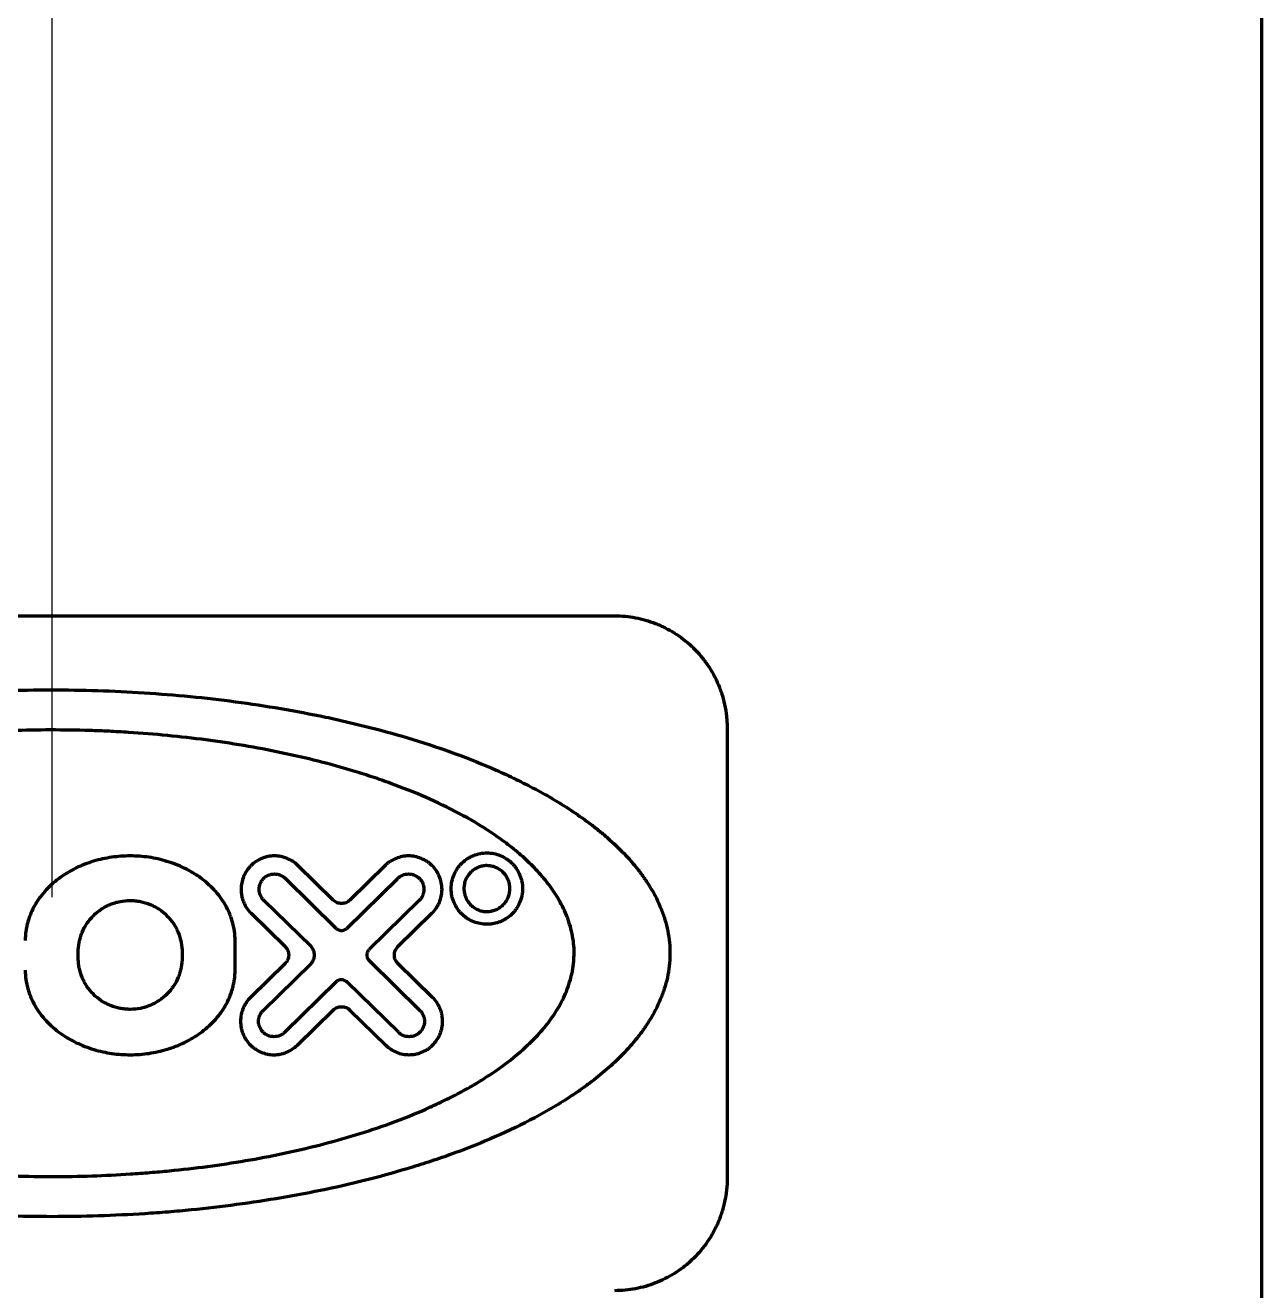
# Model space of a CAD drawing. Header units: inches. Extents: x 904 to 7172, y 213 to 5528.
# Drawn here: x 3077.78 to 3088.77, y 1540.22 to 1551.47 of the extents above; entities that cross this region are included whole.
import ezdxf

# ---------------------------------------------------------------- set-up
doc = ezdxf.new("R2010")
doc.units = ezdxf.units.IN

# ---------------------------------------------------------------- blocks, each defined once
blk = doc.blocks.new('A$C773D0E90')
at = {"color": 4}
blk.add_line((0, 50), (0, -50), dxfattribs=at)

msp = doc.modelspace()

# ---------------------------------------------------------------- linework, layer by layer
at = {"linetype": 'Continuous', "lineweight": 70}
for p, q in [((3088.769, 1537.218), (3088.769, 1562.717)), ((3073.019, 1546.218), (3083.019, 1546.218)), ((3084.019, 1545.218), (3084.019, 1541.218)), ((3080.519, 1543.69), (3080.205, 1543.998)), ((3080.98, 1543.998), (3080.666, 1543.69)), ((3080.093, 1543.883), (3080.543, 1543.441)), ((3080.641, 1543.441), (3081.092, 1543.883)), ((3080.321, 1543.277), (3079.901, 1543.688)), ((3081.283, 1543.688), (3080.838, 1543.252)), ((3079.789, 1543.574), (3080.092, 1543.277)), ((3081.093, 1543.277), (3081.396, 1543.574)), ((3079.646, 1543.068), (3079.646, 1543.331)), ((3078.252, 1543.181), (3078.252, 1543.225)), ((3079.176, 1543.225), (3079.176, 1543.181)), ((3080.838, 1543.152), (3081.288, 1542.71)), ((3080.092, 1543.127), (3079.784, 1542.825)), ((3079.896, 1542.71), (3080.321, 1543.127)), ((3081.401, 1542.825), (3081.093, 1543.127)), ((3080.543, 1542.962), (3080.088, 1542.515)), ((3081.097, 1542.515), (3080.641, 1542.962)), ((3080.2, 1542.401), (3080.519, 1542.713)), ((3080.666, 1542.713), (3080.985, 1542.401))]:
    msp.add_line(p, q, dxfattribs=at)
for points, knots in [([(3083.019, 1546.218), (3083.082, 1546.218), (3083.144, 1546.212), (3083.265, 1546.189), (3083.324, 1546.172), (3083.397, 1546.144), (3083.411, 1546.138), (3083.44, 1546.125), (3083.454, 1546.118), (3083.496, 1546.097), (3083.524, 1546.082), (3083.604, 1546.031), (3083.654, 1545.993), (3083.724, 1545.927), (3083.747, 1545.904), (3083.791, 1545.854), (3083.811, 1545.828), (3083.869, 1545.748), (3083.903, 1545.69), (3083.938, 1545.611), (3083.945, 1545.595), (3083.957, 1545.562), (3083.963, 1545.546), (3083.979, 1545.497), (3083.998, 1545.43), (3084.009, 1545.36), (3084.015, 1545.307), (3084.016, 1545.29), (3084.018, 1545.254), (3084.019, 1545.236), (3084.019, 1545.218)], [0, 0, 0, 0, 0.125, 0.125, 0.25, 0.25, 0.28125, 0.28125, 0.3125, 0.3125, 0.375, 0.375, 0.5, 0.5, 0.5625, 0.5625, 0.625, 0.625, 0.75, 0.75, 0.78125, 0.78125, 0.8125, 0.8125, 0.875, 0.9375, 0.9375, 0.96875, 0.96875, 1, 1, 1, 1]), ([(3083.51, 1543.207), (3083.511, 1543.243), (3083.509, 1543.278), (3083.503, 1543.348), (3083.492, 1543.416), (3083.476, 1543.483), (3083.456, 1543.549), (3083.444, 1543.582), (3083.406, 1543.677), (3083.376, 1543.737), (3083.324, 1543.823), (3083.306, 1543.851), (3083.268, 1543.906), (3083.249, 1543.933), (3083.188, 1544.011), (3083.145, 1544.06), (3083.055, 1544.153), (3083.008, 1544.198), (3082.935, 1544.262), (3082.91, 1544.283), (3082.86, 1544.323), (3082.835, 1544.344), (3082.757, 1544.402), (3082.705, 1544.44), (3082.544, 1544.548), (3082.432, 1544.614), (3082.289, 1544.691), (3082.26, 1544.706), (3082.202, 1544.735), (3082.173, 1544.75), (3082.085, 1544.792), (3082.026, 1544.82), (3081.848, 1544.898), (3081.726, 1544.947), (3081.481, 1545.037), (3081.356, 1545.079), (3081.103, 1545.157), (3080.942, 1545.202), (3080.779, 1545.242), (3080.714, 1545.258), (3080.681, 1545.266), (3080.583, 1545.289), (3080.517, 1545.304), (3080.186, 1545.373), (3079.92, 1545.418), (3079.382, 1545.49), (3079.111, 1545.516), (3078.564, 1545.551), (3078.288, 1545.56), (3077.732, 1545.56), (3077.457, 1545.551), (3076.91, 1545.515), (3076.639, 1545.488), (3076.101, 1545.416), (3075.835, 1545.37), (3075.505, 1545.3), (3075.439, 1545.286), (3075.307, 1545.255), (3075.242, 1545.239), (3075.047, 1545.189), (3074.919, 1545.152), (3074.667, 1545.074), (3074.542, 1545.032), (3074.297, 1544.942), (3074.176, 1544.893), (3073.939, 1544.788), (3073.823, 1544.731), (3073.68, 1544.654), (3073.652, 1544.638), (3073.595, 1544.606), (3073.567, 1544.59), (3073.484, 1544.54), (3073.429, 1544.505), (3073.322, 1544.433), (3073.27, 1544.395), (3073.168, 1544.317), (3073.118, 1544.276), (3073.021, 1544.19), (3072.974, 1544.145), (3072.906, 1544.074), (3072.884, 1544.049), (3072.841, 1543.999), (3072.82, 1543.974), (3072.76, 1543.896), (3072.723, 1543.841), (3072.672, 1543.754), (3072.656, 1543.724), (3072.634, 1543.678), (3072.626, 1543.663), (3072.613, 1543.631), (3072.606, 1543.616), (3072.575, 1543.536), (3072.556, 1543.469), (3072.531, 1543.331), (3072.525, 1543.262), (3072.528, 1543.158), (3072.53, 1543.123), (3072.537, 1543.07), (3072.54, 1543.053), (3072.546, 1543.019), (3072.55, 1543.002), (3072.57, 1542.918), (3072.592, 1542.853), (3072.626, 1542.774), (3072.633, 1542.758), (3072.648, 1542.728), (3072.656, 1542.713), (3072.679, 1542.668), (3072.696, 1542.639), (3072.749, 1542.555), (3072.788, 1542.501), (3072.84, 1542.438), (3072.851, 1542.425), (3072.872, 1542.4), (3072.883, 1542.387), (3072.916, 1542.351), (3072.939, 1542.327), (3073.008, 1542.258), (3073.055, 1542.214), (3073.153, 1542.131), (3073.203, 1542.091), (3073.306, 1542.015), (3073.358, 1541.978), (3073.519, 1541.873), (3073.63, 1541.808), (3073.773, 1541.732), (3073.802, 1541.717), (3073.86, 1541.688), (3073.889, 1541.674), (3073.977, 1541.632), (3074.036, 1541.605), (3074.213, 1541.528), (3074.334, 1541.48), (3074.577, 1541.391), (3074.701, 1541.35), (3074.95, 1541.274), (3075.076, 1541.239), (3075.332, 1541.174), (3075.461, 1541.145), (3075.721, 1541.09), (3075.853, 1541.065), (3076.053, 1541.031), (3076.153, 1541.015), (3076.254, 1541), (3076.321, 1540.99), (3076.355, 1540.986), (3076.66, 1540.945), (3076.932, 1540.919), (3077.476, 1540.884), (3077.749, 1540.876), (3078.296, 1540.876), (3078.57, 1540.885), (3078.913, 1540.907), (3078.982, 1540.912), (3079.119, 1540.923), (3079.187, 1540.929), (3079.391, 1540.949), (3079.526, 1540.965), (3079.929, 1541.019), (3080.193, 1541.064), (3080.584, 1541.146), (3080.714, 1541.176), (3080.971, 1541.242), (3081.098, 1541.278), (3081.287, 1541.336), (3081.35, 1541.356), (3081.475, 1541.398), (3081.538, 1541.42), (3081.722, 1541.487), (3081.843, 1541.536), (3082.08, 1541.64), (3082.195, 1541.695), (3082.422, 1541.816), (3082.532, 1541.881), (3082.666, 1541.97), (3082.693, 1541.988), (3082.746, 1542.026), (3082.772, 1542.045), (3082.849, 1542.103), (3082.899, 1542.143), (3082.997, 1542.228), (3083.044, 1542.272), (3083.134, 1542.364), (3083.177, 1542.413), (3083.239, 1542.49), (3083.259, 1542.516), (3083.297, 1542.571), (3083.315, 1542.598), (3083.367, 1542.683), (3083.398, 1542.743), (3083.431, 1542.821), (3083.437, 1542.837), (3083.449, 1542.869), (3083.455, 1542.885), (3083.471, 1542.935), (3083.48, 1542.968), (3083.502, 1543.068), (3083.51, 1543.137), (3083.51, 1543.207)], [0, 0, 0, 0, 0.003906, 0.003906, 0.007813, 0.011719, 0.011719, 0.015625, 0.015625, 0.023438, 0.023438, 0.027344, 0.027344, 0.03125, 0.03125, 0.039063, 0.039063, 0.046875, 0.046875, 0.050781, 0.050781, 0.054688, 0.054688, 0.0625, 0.0625, 0.078125, 0.078125, 0.082031, 0.082031, 0.085938, 0.085938, 0.09375, 0.09375, 0.109375, 0.109375, 0.125, 0.125, 0.140625, 0.144531, 0.144531, 0.148438, 0.148438, 0.15625, 0.15625, 0.1875, 0.1875, 0.21875, 0.21875, 0.25, 0.25, 0.28125, 0.28125, 0.3125, 0.3125, 0.34375, 0.34375, 0.351563, 0.351563, 0.359375, 0.359375, 0.375, 0.375, 0.390625, 0.390625, 0.40625, 0.40625, 0.421875, 0.421875, 0.425781, 0.425781, 0.429688, 0.429688, 0.4375, 0.4375, 0.445313, 0.445313, 0.453125, 0.453125, 0.460938, 0.460938, 0.464844, 0.464844, 0.46875, 0.46875, 0.476563, 0.476563, 0.480469, 0.480469, 0.482422, 0.482422, 0.484375, 0.484375, 0.492188, 0.492188, 0.5, 0.5, 0.503906, 0.503906, 0.505859, 0.505859, 0.507813, 0.507813, 0.515625, 0.515625, 0.517578, 0.517578, 0.519531, 0.519531, 0.523438, 0.523438, 0.53125, 0.53125, 0.533203, 0.533203, 0.535156, 0.535156, 0.539063, 0.539063, 0.546875, 0.546875, 0.554688, 0.554688, 0.5625, 0.5625, 0.578125, 0.578125, 0.582031, 0.582031, 0.585938, 0.585938, 0.59375, 0.59375, 0.609375, 0.609375, 0.625, 0.625, 0.640625, 0.640625, 0.65625, 0.65625, 0.671875, 0.671875, 0.679688, 0.683594, 0.683594, 0.6875, 0.6875, 0.71875, 0.71875, 0.75, 0.75, 0.78125, 0.78125, 0.789063, 0.789063, 0.796875, 0.796875, 0.8125, 0.8125, 0.84375, 0.84375, 0.859375, 0.859375, 0.875, 0.875, 0.882813, 0.882813, 0.890625, 0.890625, 0.90625, 0.90625, 0.921875, 0.921875, 0.9375, 0.9375, 0.941406, 0.941406, 0.945313, 0.945313, 0.953125, 0.953125, 0.960938, 0.960938, 0.96875, 0.96875, 0.972656, 0.972656, 0.976563, 0.976563, 0.984375, 0.984375, 0.986328, 0.986328, 0.988281, 0.988281, 0.992188, 0.992188, 1, 1, 1, 1]), ([(3082.659, 1543.218), (3082.659, 1543.21), (3082.659, 1543.203), (3082.658, 1543.189), (3082.657, 1543.167), (3082.656, 1543.145), (3082.653, 1543.115), (3082.651, 1543.101), (3082.646, 1543.072), (3082.644, 1543.058), (3082.629, 1542.987), (3082.612, 1542.932), (3082.58, 1542.852), (3082.568, 1542.826), (3082.542, 1542.775), (3082.529, 1542.75), (3082.485, 1542.677), (3082.453, 1542.631), (3082.401, 1542.565), (3082.383, 1542.543), (3082.346, 1542.501), (3082.327, 1542.481), (3082.269, 1542.421), (3082.229, 1542.383), (3082.105, 1542.274), (3082.017, 1542.208), (3081.879, 1542.116), (3081.832, 1542.086), (3081.737, 1542.03), (3081.689, 1542.003), (3081.591, 1541.951), (3081.542, 1541.926), (3081.442, 1541.878), (3081.391, 1541.854), (3081.238, 1541.787), (3081.135, 1541.746), (3080.927, 1541.67), (3080.822, 1541.635), (3080.504, 1541.538), (3080.288, 1541.483), (3079.85, 1541.391), (3079.628, 1541.353), (3079.29, 1541.308), (3079.176, 1541.295), (3079.005, 1541.278), (3078.947, 1541.273), (3078.833, 1541.264), (3078.775, 1541.259), (3078.488, 1541.241), (3078.259, 1541.233), (3077.8, 1541.233), (3077.571, 1541.24), (3077.228, 1541.261), (3077.057, 1541.275), (3076.886, 1541.293), (3076.772, 1541.306), (3076.715, 1541.313), (3076.43, 1541.35), (3076.206, 1541.388), (3075.766, 1541.48), (3075.549, 1541.534), (3075.229, 1541.631), (3075.123, 1541.666), (3074.967, 1541.722), (3074.915, 1541.742), (3074.811, 1541.783), (3074.76, 1541.805), (3074.607, 1541.871), (3074.507, 1541.919), (3074.313, 1542.021), (3074.218, 1542.077), (3074.081, 1542.167), (3074.036, 1542.199), (3073.969, 1542.248), (3073.948, 1542.265), (3073.904, 1542.3), (3073.883, 1542.317), (3073.82, 1542.372), (3073.779, 1542.41), (3073.702, 1542.489), (3073.665, 1542.53), (3073.612, 1542.595), (3073.587, 1542.629), (3073.563, 1542.663), (3073.547, 1542.687), (3073.539, 1542.699), (3073.502, 1542.76), (3073.476, 1542.81), (3073.442, 1542.888), (3073.427, 1542.929), (3073.414, 1542.97), (3073.407, 1542.998), (3073.403, 1543.013), (3073.387, 1543.083), (3073.38, 1543.141), (3073.378, 1543.228), (3073.379, 1543.257), (3073.383, 1543.316), (3073.387, 1543.345), (3073.403, 1543.43), (3073.419, 1543.485), (3073.444, 1543.552), (3073.45, 1543.565), (3073.461, 1543.591), (3073.467, 1543.605), (3073.486, 1543.643), (3073.499, 1543.669), (3073.541, 1543.742), (3073.573, 1543.789), (3073.624, 1543.856), (3073.642, 1543.878), (3073.678, 1543.921), (3073.697, 1543.941), (3073.754, 1544.002), (3073.794, 1544.04), (3073.877, 1544.114), (3073.919, 1544.149), (3074.007, 1544.216), (3074.051, 1544.248), (3074.143, 1544.31), (3074.19, 1544.34), (3074.285, 1544.397), (3074.333, 1544.424), (3074.43, 1544.477), (3074.48, 1544.502), (3074.579, 1544.551), (3074.63, 1544.574), (3074.783, 1544.642), (3074.886, 1544.684), (3075.095, 1544.76), (3075.201, 1544.796), (3075.521, 1544.895), (3075.739, 1544.95), (3076.072, 1545.02), (3076.184, 1545.042), (3076.353, 1545.071), (3076.41, 1545.08), (3076.523, 1545.097), (3076.58, 1545.105), (3076.864, 1545.143), (3077.092, 1545.165), (3077.549, 1545.195), (3077.778, 1545.203), (3078.123, 1545.203), (3078.296, 1545.2), (3078.469, 1545.194), (3078.584, 1545.188), (3078.642, 1545.185), (3078.931, 1545.167), (3079.16, 1545.144), (3079.612, 1545.085), (3079.835, 1545.047), (3080.167, 1544.978), (3080.276, 1544.953), (3080.494, 1544.898), (3080.603, 1544.867), (3080.764, 1544.818), (3080.817, 1544.801), (3080.924, 1544.766), (3080.977, 1544.747), (3081.135, 1544.69), (3081.238, 1544.649), (3081.441, 1544.56), (3081.54, 1544.512), (3081.735, 1544.408), (3081.83, 1544.353), (3081.945, 1544.276), (3081.968, 1544.26), (3082.013, 1544.228), (3082.035, 1544.212), (3082.102, 1544.162), (3082.145, 1544.127), (3082.228, 1544.054), (3082.268, 1544.016), (3082.345, 1543.936), (3082.382, 1543.894), (3082.435, 1543.828), (3082.452, 1543.805), (3082.484, 1543.758), (3082.499, 1543.735), (3082.543, 1543.662), (3082.569, 1543.611), (3082.596, 1543.544), (3082.601, 1543.531), (3082.611, 1543.503), (3082.615, 1543.49), (3082.628, 1543.448), (3082.635, 1543.42), (3082.653, 1543.335), (3082.659, 1543.277), (3082.659, 1543.218)], [0, 0, 0, 0, 0.000977, 0.000977, 0.001953, 0.003906, 0.003906, 0.005859, 0.005859, 0.007812, 0.007812, 0.015625, 0.015625, 0.019531, 0.019531, 0.023437, 0.023437, 0.03125, 0.03125, 0.035156, 0.035156, 0.039062, 0.039062, 0.046875, 0.046875, 0.0625, 0.0625, 0.070312, 0.070312, 0.078125, 0.078125, 0.085937, 0.085937, 0.09375, 0.09375, 0.109375, 0.109375, 0.125, 0.125, 0.15625, 0.15625, 0.1875, 0.1875, 0.203125, 0.203125, 0.210937, 0.210937, 0.21875, 0.21875, 0.25, 0.25, 0.28125, 0.28125, 0.296875, 0.304687, 0.304687, 0.3125, 0.3125, 0.34375, 0.34375, 0.375, 0.375, 0.390625, 0.390625, 0.398437, 0.398437, 0.40625, 0.40625, 0.421875, 0.421875, 0.4375, 0.4375, 0.445312, 0.445312, 0.449219, 0.449219, 0.453125, 0.453125, 0.460937, 0.460937, 0.46875, 0.46875, 0.472656, 0.474609, 0.474609, 0.476562, 0.476562, 0.484375, 0.484375, 0.488281, 0.490234, 0.490234, 0.492187, 0.492187, 0.5, 0.5, 0.503906, 0.503906, 0.507812, 0.507812, 0.515625, 0.515625, 0.517578, 0.517578, 0.519531, 0.519531, 0.523437, 0.523437, 0.53125, 0.53125, 0.535156, 0.535156, 0.539062, 0.539062, 0.546875, 0.546875, 0.554687, 0.554687, 0.5625, 0.5625, 0.570312, 0.570312, 0.578125, 0.578125, 0.585937, 0.585937, 0.59375, 0.59375, 0.609375, 0.609375, 0.625, 0.625, 0.65625, 0.65625, 0.671875, 0.671875, 0.679687, 0.679687, 0.6875, 0.6875, 0.71875, 0.71875, 0.75, 0.75, 0.765625, 0.773437, 0.773437, 0.78125, 0.78125, 0.8125, 0.8125, 0.84375, 0.84375, 0.859375, 0.859375, 0.875, 0.875, 0.882812, 0.882812, 0.890625, 0.890625, 0.90625, 0.90625, 0.921875, 0.921875, 0.9375, 0.9375, 0.941406, 0.941406, 0.945312, 0.945312, 0.953125, 0.953125, 0.960937, 0.960937, 0.96875, 0.96875, 0.972656, 0.972656, 0.976562, 0.976562, 0.984375, 0.984375, 0.986328, 0.986328, 0.988281, 0.988281, 0.992187, 0.992187, 1, 1, 1, 1]), ([(3079.646, 1543.331), (3079.646, 1543.387), (3079.638, 1543.441), (3079.62, 1543.508), (3079.616, 1543.521), (3079.606, 1543.547), (3079.601, 1543.561), (3079.585, 1543.599), (3079.573, 1543.624), (3079.545, 1543.671), (3079.53, 1543.694), (3079.506, 1543.728), (3079.497, 1543.739), (3079.479, 1543.76), (3079.47, 1543.771), (3079.423, 1543.821), (3079.382, 1543.858), (3079.326, 1543.898), (3079.314, 1543.906), (3079.291, 1543.921), (3079.256, 1543.943), (3079.196, 1543.976), (3079.145, 1543.998), (3079.094, 1544.018), (3079.067, 1544.027), (3078.988, 1544.051), (3078.934, 1544.063), (3078.853, 1544.075), (3078.825, 1544.078), (3078.77, 1544.082), (3078.742, 1544.083), (3078.659, 1544.083), (3078.605, 1544.079), (3078.496, 1544.063), (3078.442, 1544.052), (3078.362, 1544.028), (3078.336, 1544.019), (3078.284, 1543.999), (3078.259, 1543.988), (3078.185, 1543.952), (3078.138, 1543.924), (3078.082, 1543.884), (3078.071, 1543.875), (3078.049, 1543.858), (3078.038, 1543.849), (3078.007, 1543.821), (3077.967, 1543.783), (3077.932, 1543.74), (3077.907, 1543.707), (3077.899, 1543.696), (3077.884, 1543.672), (3077.876, 1543.66), (3077.842, 1543.6), (3077.82, 1543.549), (3077.801, 1543.483), (3077.798, 1543.469), (3077.792, 1543.442), (3077.79, 1543.428), (3077.784, 1543.387), (3077.782, 1543.359), (3077.782, 1543.331)], [0, 0, 0, 0, 0.0625, 0.0625, 0.078125, 0.078125, 0.09375, 0.09375, 0.125, 0.125, 0.15625, 0.15625, 0.171875, 0.171875, 0.1875, 0.1875, 0.25, 0.25, 0.265625, 0.265625, 0.28125, 0.3125, 0.34375, 0.34375, 0.375, 0.375, 0.4375, 0.4375, 0.46875, 0.46875, 0.5, 0.5, 0.5625, 0.5625, 0.625, 0.625, 0.65625, 0.65625, 0.6875, 0.6875, 0.75, 0.75, 0.765625, 0.765625, 0.78125, 0.78125, 0.8125, 0.84375, 0.84375, 0.859375, 0.859375, 0.875, 0.875, 0.9375, 0.9375, 0.953125, 0.953125, 0.96875, 0.96875, 1, 1, 1, 1]), ([(3080.205, 1543.998), (3080.191, 1544.012), (3080.176, 1544.024), (3080.152, 1544.04), (3080.143, 1544.044), (3080.126, 1544.053), (3080.117, 1544.058), (3080.091, 1544.068), (3080.072, 1544.074), (3080.034, 1544.081), (3080.015, 1544.083), (3079.976, 1544.083), (3079.957, 1544.081), (3079.929, 1544.075), (3079.919, 1544.073), (3079.901, 1544.067), (3079.892, 1544.064), (3079.865, 1544.053), (3079.848, 1544.044), (3079.815, 1544.022), (3079.8, 1544.01), (3079.78, 1543.989), (3079.773, 1543.982), (3079.761, 1543.967), (3079.755, 1543.959), (3079.739, 1543.935), (3079.73, 1543.917), (3079.715, 1543.881), (3079.709, 1543.862), (3079.701, 1543.824), (3079.7, 1543.804), (3079.7, 1543.775), (3079.7, 1543.765), (3079.702, 1543.745), (3079.705, 1543.726), (3079.71, 1543.707), (3079.716, 1543.688), (3079.719, 1543.679), (3079.731, 1543.652), (3079.74, 1543.635), (3079.762, 1543.603), (3079.775, 1543.587), (3079.789, 1543.574)], [0, 0, 0, 0, 0.0625, 0.0625, 0.09375, 0.09375, 0.125, 0.125, 0.1875, 0.1875, 0.25, 0.25, 0.3125, 0.3125, 0.34375, 0.34375, 0.375, 0.375, 0.4375, 0.4375, 0.5, 0.5, 0.53125, 0.53125, 0.5625, 0.5625, 0.625, 0.625, 0.6875, 0.6875, 0.75, 0.75, 0.78125, 0.78125, 0.8125, 0.84375, 0.84375, 0.875, 0.875, 0.9375, 0.9375, 1, 1, 1, 1]), ([(3081.396, 1543.574), (3081.41, 1543.587), (3081.422, 1543.602), (3081.439, 1543.626), (3081.444, 1543.635), (3081.453, 1543.652), (3081.458, 1543.661), (3081.469, 1543.688), (3081.475, 1543.707), (3081.481, 1543.736), (3081.482, 1543.746), (3081.484, 1543.766), (3081.485, 1543.776), (3081.485, 1543.806), (3081.483, 1543.826), (3081.475, 1543.865), (3081.469, 1543.884), (3081.457, 1543.911), (3081.453, 1543.92), (3081.444, 1543.937), (3081.438, 1543.946), (3081.422, 1543.97), (3081.409, 1543.985), (3081.388, 1544.005), (3081.381, 1544.012), (3081.366, 1544.024), (3081.35, 1544.035), (3081.334, 1544.045), (3081.317, 1544.054), (3081.308, 1544.058), (3081.282, 1544.068), (3081.263, 1544.074), (3081.235, 1544.079), (3081.226, 1544.081), (3081.207, 1544.083), (3081.197, 1544.083), (3081.169, 1544.083), (3081.15, 1544.081), (3081.113, 1544.074), (3081.094, 1544.068), (3081.059, 1544.054), (3081.042, 1544.045), (3081.017, 1544.029), (3081.009, 1544.024), (3080.994, 1544.011), (3080.987, 1544.005), (3080.98, 1543.998)], [0, 0, 0, 0, 0.0625, 0.0625, 0.09375, 0.09375, 0.125, 0.125, 0.1875, 0.1875, 0.21875, 0.21875, 0.25, 0.25, 0.3125, 0.3125, 0.375, 0.375, 0.40625, 0.40625, 0.4375, 0.4375, 0.5, 0.5, 0.53125, 0.53125, 0.5625, 0.59375, 0.59375, 0.625, 0.625, 0.6875, 0.6875, 0.71875, 0.71875, 0.75, 0.75, 0.8125, 0.8125, 0.875, 0.875, 0.9375, 0.9375, 0.96875, 0.96875, 1, 1, 1, 1]), ([(3081.567, 1543.793), (3081.567, 1543.771), (3081.569, 1543.749), (3081.575, 1543.718), (3081.578, 1543.708), (3081.584, 1543.687), (3081.588, 1543.677), (3081.601, 1543.648), (3081.611, 1543.629), (3081.629, 1543.603), (3081.636, 1543.595), (3081.649, 1543.579), (3081.663, 1543.564), (3081.679, 1543.55), (3081.695, 1543.537), (3081.704, 1543.531), (3081.73, 1543.514), (3081.748, 1543.505), (3081.786, 1543.49), (3081.805, 1543.485), (3081.845, 1543.477), (3081.865, 1543.475), (3081.895, 1543.476), (3081.905, 1543.476), (3081.925, 1543.478), (3081.935, 1543.479), (3081.964, 1543.485), (3081.984, 1543.491), (3082.012, 1543.502), (3082.021, 1543.507), (3082.039, 1543.516), (3082.048, 1543.521), (3082.073, 1543.538), (3082.089, 1543.55), (3082.112, 1543.572), (3082.119, 1543.579), (3082.132, 1543.595), (3082.145, 1543.612), (3082.156, 1543.629), (3082.166, 1543.648), (3082.171, 1543.657), (3082.183, 1543.687), (3082.19, 1543.707), (3082.196, 1543.738), (3082.198, 1543.749), (3082.2, 1543.771), (3082.201, 1543.781), (3082.201, 1543.814), (3082.199, 1543.835), (3082.192, 1543.867), (3082.189, 1543.877), (3082.183, 1543.898), (3082.179, 1543.908), (3082.167, 1543.937), (3082.157, 1543.955), (3082.139, 1543.981), (3082.132, 1543.99), (3082.119, 1544.005), (3082.105, 1544.021), (3082.089, 1544.034), (3082.073, 1544.047), (3082.065, 1544.053), (3082.039, 1544.07), (3082.021, 1544.079), (3081.984, 1544.094), (3081.964, 1544.1), (3081.925, 1544.108), (3081.905, 1544.11), (3081.875, 1544.11), (3081.865, 1544.109), (3081.845, 1544.107), (3081.835, 1544.106), (3081.805, 1544.1), (3081.786, 1544.095), (3081.757, 1544.084), (3081.748, 1544.079), (3081.73, 1544.07), (3081.721, 1544.065), (3081.695, 1544.048), (3081.679, 1544.036), (3081.656, 1544.014), (3081.649, 1544.006), (3081.636, 1543.99), (3081.623, 1543.974), (3081.612, 1543.956), (3081.601, 1543.937), (3081.597, 1543.928), (3081.584, 1543.898), (3081.578, 1543.878), (3081.569, 1543.836), (3081.567, 1543.814), (3081.567, 1543.793)], [0, 0, 0, 0, 0.03125, 0.03125, 0.046875, 0.046875, 0.0625, 0.0625, 0.09375, 0.09375, 0.109375, 0.109375, 0.125, 0.140625, 0.140625, 0.15625, 0.15625, 0.1875, 0.1875, 0.21875, 0.21875, 0.25, 0.25, 0.265625, 0.265625, 0.28125, 0.28125, 0.3125, 0.3125, 0.328125, 0.328125, 0.34375, 0.34375, 0.375, 0.375, 0.390625, 0.390625, 0.40625, 0.421875, 0.421875, 0.4375, 0.4375, 0.46875, 0.46875, 0.484375, 0.484375, 0.5, 0.5, 0.53125, 0.53125, 0.546875, 0.546875, 0.5625, 0.5625, 0.59375, 0.59375, 0.609375, 0.609375, 0.625, 0.640625, 0.640625, 0.65625, 0.65625, 0.6875, 0.6875, 0.71875, 0.71875, 0.75, 0.75, 0.765625, 0.765625, 0.78125, 0.78125, 0.8125, 0.8125, 0.828125, 0.828125, 0.84375, 0.84375, 0.875, 0.875, 0.890625, 0.890625, 0.90625, 0.921875, 0.921875, 0.9375, 0.9375, 0.96875, 0.96875, 1, 1, 1, 1]), ([(3081.68, 1543.793), (3081.68, 1543.807), (3081.681, 1543.82), (3081.685, 1543.84), (3081.687, 1543.847), (3081.691, 1543.86), (3081.693, 1543.867), (3081.702, 1543.886), (3081.708, 1543.898), (3081.72, 1543.914), (3081.724, 1543.92), (3081.733, 1543.93), (3081.742, 1543.94), (3081.752, 1543.948), (3081.762, 1543.957), (3081.768, 1543.961), (3081.785, 1543.971), (3081.796, 1543.977), (3081.82, 1543.987), (3081.833, 1543.991), (3081.859, 1543.995), (3081.871, 1543.997), (3081.891, 1543.997), (3081.897, 1543.996), (3081.91, 1543.995), (3081.916, 1543.994), (3081.935, 1543.99), (3081.948, 1543.987), (3081.966, 1543.979), (3081.972, 1543.977), (3081.984, 1543.971), (3081.989, 1543.967), (3082.006, 1543.957), (3082.016, 1543.949), (3082.03, 1543.935), (3082.035, 1543.93), (3082.044, 1543.92), (3082.052, 1543.909), (3082.059, 1543.898), (3082.065, 1543.886), (3082.068, 1543.88), (3082.077, 1543.861), (3082.081, 1543.848), (3082.086, 1543.821), (3082.088, 1543.807), (3082.088, 1543.779), (3082.086, 1543.765), (3082.081, 1543.738), (3082.077, 1543.725), (3082.066, 1543.7), (3082.059, 1543.688), (3082.048, 1543.671), (3082.044, 1543.666), (3082.035, 1543.655), (3082.026, 1543.646), (3082.016, 1543.637), (3082.006, 1543.629), (3082, 1543.625), (3081.984, 1543.614), (3081.972, 1543.608), (3081.948, 1543.598), (3081.935, 1543.595), (3081.91, 1543.59), (3081.897, 1543.589), (3081.878, 1543.588), (3081.871, 1543.589), (3081.858, 1543.59), (3081.852, 1543.591), (3081.833, 1543.594), (3081.82, 1543.598), (3081.802, 1543.605), (3081.796, 1543.608), (3081.785, 1543.614), (3081.779, 1543.617), (3081.762, 1543.628), (3081.752, 1543.636), (3081.737, 1543.65), (3081.733, 1543.655), (3081.724, 1543.665), (3081.716, 1543.676), (3081.709, 1543.687), (3081.702, 1543.699), (3081.699, 1543.706), (3081.691, 1543.725), (3081.687, 1543.738), (3081.681, 1543.765), (3081.68, 1543.779), (3081.68, 1543.793)], [0, 0, 0, 0, 0.03125, 0.03125, 0.046875, 0.046875, 0.0625, 0.0625, 0.09375, 0.09375, 0.109375, 0.109375, 0.125, 0.140625, 0.140625, 0.15625, 0.15625, 0.1875, 0.1875, 0.21875, 0.21875, 0.25, 0.25, 0.265625, 0.265625, 0.28125, 0.28125, 0.3125, 0.3125, 0.328125, 0.328125, 0.34375, 0.34375, 0.375, 0.375, 0.390625, 0.390625, 0.40625, 0.421875, 0.421875, 0.4375, 0.4375, 0.46875, 0.46875, 0.5, 0.5, 0.53125, 0.53125, 0.5625, 0.5625, 0.59375, 0.59375, 0.609375, 0.609375, 0.625, 0.640625, 0.640625, 0.65625, 0.65625, 0.6875, 0.6875, 0.71875, 0.71875, 0.75, 0.75, 0.765625, 0.765625, 0.78125, 0.78125, 0.8125, 0.8125, 0.828125, 0.828125, 0.84375, 0.84375, 0.875, 0.875, 0.890625, 0.890625, 0.90625, 0.921875, 0.921875, 0.9375, 0.9375, 0.96875, 0.96875, 1, 1, 1, 1]), ([(3079.901, 1543.688), (3079.895, 1543.695), (3079.889, 1543.701), (3079.881, 1543.713), (3079.879, 1543.716), (3079.875, 1543.724), (3079.873, 1543.728), (3079.867, 1543.741), (3079.865, 1543.749), (3079.861, 1543.767), (3079.86, 1543.776), (3079.86, 1543.794), (3079.861, 1543.803), (3079.864, 1543.821), (3079.867, 1543.83), (3079.872, 1543.842), (3079.874, 1543.846), (3079.878, 1543.854), (3079.881, 1543.858), (3079.888, 1543.869), (3079.894, 1543.876), (3079.906, 1543.889), (3079.913, 1543.895), (3079.928, 1543.904), (3079.936, 1543.909), (3079.952, 1543.915), (3079.961, 1543.918), (3079.978, 1543.922), (3079.987, 1543.923), (3080.005, 1543.923), (3080.014, 1543.922), (3080.031, 1543.918), (3080.04, 1543.916), (3080.056, 1543.909), (3080.064, 1543.905), (3080.079, 1543.895), (3080.086, 1543.89), (3080.093, 1543.883)], [0, 0, 0, 0, 0.0625, 0.0625, 0.09375, 0.09375, 0.125, 0.125, 0.1875, 0.1875, 0.25, 0.25, 0.3125, 0.3125, 0.375, 0.375, 0.40625, 0.40625, 0.4375, 0.4375, 0.5, 0.5, 0.5625, 0.5625, 0.625, 0.625, 0.6875, 0.6875, 0.75, 0.75, 0.8125, 0.8125, 0.875, 0.875, 0.9375, 0.9375, 1, 1, 1, 1]), ([(3081.092, 1543.883), (3081.098, 1543.89), (3081.105, 1543.895), (3081.116, 1543.903), (3081.12, 1543.905), (3081.128, 1543.909), (3081.132, 1543.911), (3081.144, 1543.916), (3081.153, 1543.918), (3081.17, 1543.922), (3081.179, 1543.923), (3081.196, 1543.923), (3081.205, 1543.922), (3081.222, 1543.918), (3081.231, 1543.916), (3081.247, 1543.909), (3081.255, 1543.905), (3081.266, 1543.898), (3081.27, 1543.895), (3081.277, 1543.89), (3081.28, 1543.887), (3081.289, 1543.878), (3081.295, 1543.871), (3081.306, 1543.856), (3081.31, 1543.848), (3081.315, 1543.835), (3081.317, 1543.831), (3081.32, 1543.822), (3081.321, 1543.818), (3081.324, 1543.804), (3081.324, 1543.795), (3081.325, 1543.777), (3081.324, 1543.768), (3081.32, 1543.75), (3081.317, 1543.741), (3081.31, 1543.724), (3081.306, 1543.716), (3081.296, 1543.702), (3081.29, 1543.695), (3081.283, 1543.688)], [0, 0, 0, 0, 0.0625, 0.0625, 0.09375, 0.09375, 0.125, 0.125, 0.1875, 0.1875, 0.25, 0.25, 0.3125, 0.3125, 0.375, 0.375, 0.4375, 0.4375, 0.46875, 0.46875, 0.5, 0.5, 0.5625, 0.5625, 0.625, 0.625, 0.65625, 0.65625, 0.6875, 0.6875, 0.75, 0.75, 0.8125, 0.8125, 0.875, 0.875, 0.9375, 0.9375, 1, 1, 1, 1]), ([(3078.252, 1543.225), (3078.252, 1543.255), (3078.255, 1543.285), (3078.264, 1543.33), (3078.267, 1543.344), (3078.276, 1543.374), (3078.281, 1543.388), (3078.299, 1543.43), (3078.313, 1543.457), (3078.338, 1543.494), (3078.347, 1543.506), (3078.367, 1543.53), (3078.377, 1543.541), (3078.409, 1543.573), (3078.432, 1543.592), (3078.47, 1543.618), (3078.483, 1543.626), (3078.51, 1543.64), (3078.537, 1543.653), (3078.566, 1543.663), (3078.595, 1543.672), (3078.609, 1543.675), (3078.654, 1543.684), (3078.684, 1543.687), (3078.729, 1543.687), (3078.744, 1543.686), (3078.775, 1543.683), (3078.79, 1543.681), (3078.834, 1543.672), (3078.863, 1543.663), (3078.905, 1543.646), (3078.919, 1543.64), (3078.945, 1543.625), (3078.958, 1543.618), (3078.996, 1543.593), (3079.019, 1543.573), (3079.062, 1543.53), (3079.081, 1543.507), (3079.106, 1543.47), (3079.114, 1543.457), (3079.129, 1543.43), (3079.135, 1543.416), (3079.153, 1543.374), (3079.161, 1543.345), (3079.173, 1543.286), (3079.176, 1543.255), (3079.176, 1543.225)], [0, 0, 0, 0, 0.0625, 0.0625, 0.09375, 0.09375, 0.125, 0.125, 0.1875, 0.1875, 0.21875, 0.21875, 0.25, 0.25, 0.3125, 0.3125, 0.34375, 0.34375, 0.375, 0.40625, 0.40625, 0.4375, 0.4375, 0.5, 0.5, 0.53125, 0.53125, 0.5625, 0.5625, 0.625, 0.625, 0.65625, 0.65625, 0.6875, 0.6875, 0.75, 0.75, 0.8125, 0.8125, 0.84375, 0.84375, 0.875, 0.875, 0.9375, 0.9375, 1, 1, 1, 1]), ([(3080.666, 1543.69), (3080.661, 1543.685), (3080.656, 1543.681), (3080.644, 1543.674), (3080.638, 1543.67), (3080.626, 1543.665), (3080.619, 1543.663), (3080.606, 1543.661), (3080.599, 1543.66), (3080.586, 1543.66), (3080.579, 1543.661), (3080.566, 1543.663), (3080.559, 1543.665), (3080.547, 1543.67), (3080.541, 1543.673), (3080.529, 1543.681), (3080.524, 1543.685), (3080.519, 1543.69)], [0, 0, 0, 0, 0.125, 0.125, 0.25, 0.25, 0.375, 0.375, 0.5, 0.5, 0.625, 0.625, 0.75, 0.75, 0.875, 0.875, 1, 1, 1, 1]), ([(3080.543, 1543.441), (3080.547, 1543.438), (3080.55, 1543.435), (3080.558, 1543.43), (3080.562, 1543.428), (3080.57, 1543.425), (3080.574, 1543.424), (3080.583, 1543.422), (3080.588, 1543.421), (3080.597, 1543.421), (3080.601, 1543.422), (3080.61, 1543.423), (3080.614, 1543.425), (3080.627, 1543.43), (3080.635, 1543.435), (3080.641, 1543.441)], [0, 0, 0, 0, 0.125, 0.125, 0.25, 0.25, 0.375, 0.375, 0.5, 0.5, 0.625, 0.625, 0.75, 0.75, 1, 1, 1, 1]), ([(3080.092, 1543.277), (3080.096, 1543.272), (3080.101, 1543.267), (3080.109, 1543.255), (3080.112, 1543.249), (3080.117, 1543.236), (3080.12, 1543.229), (3080.122, 1543.216), (3080.123, 1543.209), (3080.123, 1543.195), (3080.122, 1543.188), (3080.12, 1543.174), (3080.117, 1543.167), (3080.112, 1543.155), (3080.109, 1543.149), (3080.101, 1543.137), (3080.096, 1543.132), (3080.092, 1543.127)], [0, 0, 0, 0, 0.125, 0.125, 0.25, 0.25, 0.375, 0.375, 0.5, 0.5, 0.625, 0.625, 0.75, 0.75, 0.875, 0.875, 1, 1, 1, 1]), ([(3080.321, 1543.127), (3080.326, 1543.132), (3080.33, 1543.137), (3080.338, 1543.148), (3080.341, 1543.155), (3080.347, 1543.167), (3080.349, 1543.174), (3080.351, 1543.188), (3080.352, 1543.195), (3080.352, 1543.209), (3080.351, 1543.216), (3080.349, 1543.229), (3080.347, 1543.236), (3080.341, 1543.249), (3080.338, 1543.255), (3080.33, 1543.267), (3080.326, 1543.272), (3080.321, 1543.277)], [0, 0, 0, 0, 0.125, 0.125, 0.25, 0.25, 0.375, 0.375, 0.5, 0.5, 0.625, 0.625, 0.75, 0.75, 0.875, 0.875, 1, 1, 1, 1]), ([(3081.093, 1543.127), (3081.088, 1543.132), (3081.084, 1543.137), (3081.076, 1543.148), (3081.073, 1543.154), (3081.067, 1543.167), (3081.065, 1543.174), (3081.062, 1543.188), (3081.062, 1543.195), (3081.062, 1543.209), (3081.062, 1543.216), (3081.065, 1543.229), (3081.067, 1543.236), (3081.073, 1543.249), (3081.076, 1543.255), (3081.084, 1543.267), (3081.088, 1543.272), (3081.093, 1543.277)], [0, 0, 0, 0, 0.125, 0.125, 0.25, 0.25, 0.375, 0.375, 0.5, 0.5, 0.625, 0.625, 0.75, 0.75, 0.875, 0.875, 1, 1, 1, 1]), ([(3079.176, 1543.181), (3079.176, 1543.151), (3079.173, 1543.121), (3079.164, 1543.076), (3079.161, 1543.062), (3079.152, 1543.033), (3079.147, 1543.018), (3079.129, 1542.976), (3079.115, 1542.95), (3079.09, 1542.912), (3079.081, 1542.9), (3079.062, 1542.876), (3079.051, 1542.865), (3079.02, 1542.833), (3078.996, 1542.814), (3078.958, 1542.789), (3078.945, 1542.781), (3078.919, 1542.767), (3078.892, 1542.754), (3078.863, 1542.744), (3078.834, 1542.735), (3078.82, 1542.731), (3078.775, 1542.722), (3078.745, 1542.719), (3078.7, 1542.719), (3078.685, 1542.72), (3078.654, 1542.723), (3078.639, 1542.725), (3078.595, 1542.734), (3078.566, 1542.742), (3078.524, 1542.76), (3078.51, 1542.766), (3078.483, 1542.78), (3078.47, 1542.788), (3078.433, 1542.813), (3078.409, 1542.832), (3078.366, 1542.875), (3078.347, 1542.899), (3078.322, 1542.936), (3078.314, 1542.949), (3078.3, 1542.976), (3078.293, 1542.99), (3078.276, 1543.032), (3078.267, 1543.061), (3078.258, 1543.105), (3078.256, 1543.12), (3078.253, 1543.151), (3078.252, 1543.166), (3078.252, 1543.181)], [0, 0, 0, 0, 0.0625, 0.0625, 0.09375, 0.09375, 0.125, 0.125, 0.1875, 0.1875, 0.21875, 0.21875, 0.25, 0.25, 0.3125, 0.3125, 0.34375, 0.34375, 0.375, 0.40625, 0.40625, 0.4375, 0.4375, 0.5, 0.5, 0.53125, 0.53125, 0.5625, 0.5625, 0.625, 0.625, 0.65625, 0.65625, 0.6875, 0.6875, 0.75, 0.75, 0.8125, 0.8125, 0.84375, 0.84375, 0.875, 0.875, 0.9375, 0.9375, 0.96875, 0.96875, 1, 1, 1, 1]), ([(3080.838, 1543.252), (3080.835, 1543.248), (3080.832, 1543.245), (3080.827, 1543.237), (3080.825, 1543.233), (3080.821, 1543.225), (3080.82, 1543.22), (3080.818, 1543.211), (3080.817, 1543.206), (3080.817, 1543.192), (3080.819, 1543.183), (3080.825, 1543.17), (3080.827, 1543.166), (3080.832, 1543.159), (3080.835, 1543.155), (3080.838, 1543.152)], [0, 0, 0, 0, 0.125, 0.125, 0.25, 0.25, 0.375, 0.375, 0.5, 0.5, 0.75, 0.75, 0.875, 0.875, 1, 1, 1, 1]), ([(3077.782, 1543.068), (3077.782, 1543.012), (3077.79, 1542.957), (3077.808, 1542.891), (3077.813, 1542.877), (3077.822, 1542.851), (3077.827, 1542.838), (3077.843, 1542.8), (3077.855, 1542.775), (3077.883, 1542.727), (3077.898, 1542.704), (3077.923, 1542.67), (3077.932, 1542.659), (3077.949, 1542.638), (3077.959, 1542.628), (3078.006, 1542.577), (3078.047, 1542.54), (3078.104, 1542.499), (3078.115, 1542.492), (3078.138, 1542.476), (3078.174, 1542.454), (3078.235, 1542.422), (3078.285, 1542.4), (3078.337, 1542.38), (3078.364, 1542.371), (3078.443, 1542.347), (3078.497, 1542.335), (3078.579, 1542.323), (3078.606, 1542.32), (3078.662, 1542.317), (3078.69, 1542.316), (3078.772, 1542.316), (3078.827, 1542.32), (3078.936, 1542.336), (3078.989, 1542.348), (3079.096, 1542.38), (3079.147, 1542.4), (3079.245, 1542.448), (3079.292, 1542.476), (3079.347, 1542.516), (3079.358, 1542.524), (3079.38, 1542.542), (3079.391, 1542.551), (3079.422, 1542.578), (3079.461, 1542.617), (3079.497, 1542.659), (3079.521, 1542.692), (3079.529, 1542.704), (3079.545, 1542.727), (3079.552, 1542.739), (3079.587, 1542.799), (3079.608, 1542.849), (3079.627, 1542.916), (3079.63, 1542.929), (3079.636, 1542.957), (3079.638, 1542.97), (3079.644, 1543.012), (3079.646, 1543.04), (3079.646, 1543.068)], [0, 0, 0, 0, 0.0625, 0.0625, 0.078125, 0.078125, 0.09375, 0.09375, 0.125, 0.125, 0.15625, 0.15625, 0.171875, 0.171875, 0.1875, 0.1875, 0.25, 0.25, 0.265625, 0.265625, 0.28125, 0.3125, 0.34375, 0.34375, 0.375, 0.375, 0.4375, 0.4375, 0.46875, 0.46875, 0.5, 0.5, 0.5625, 0.5625, 0.625, 0.625, 0.6875, 0.6875, 0.75, 0.75, 0.765625, 0.765625, 0.78125, 0.78125, 0.8125, 0.84375, 0.84375, 0.859375, 0.859375, 0.875, 0.875, 0.9375, 0.9375, 0.953125, 0.953125, 0.96875, 0.96875, 1, 1, 1, 1]), ([(3080.641, 1542.962), (3080.638, 1542.965), (3080.634, 1542.968), (3080.627, 1542.973), (3080.623, 1542.975), (3080.614, 1542.979), (3080.61, 1542.98), (3080.601, 1542.982), (3080.597, 1542.982), (3080.588, 1542.982), (3080.583, 1542.982), (3080.575, 1542.98), (3080.57, 1542.979), (3080.558, 1542.974), (3080.55, 1542.969), (3080.543, 1542.962)], [0, 0, 0, 0, 0.125, 0.125, 0.25, 0.25, 0.375, 0.375, 0.5, 0.5, 0.625, 0.625, 0.75, 0.75, 1, 1, 1, 1]), ([(3079.784, 1542.825), (3079.77, 1542.811), (3079.757, 1542.796), (3079.741, 1542.772), (3079.736, 1542.764), (3079.726, 1542.747), (3079.722, 1542.738), (3079.711, 1542.711), (3079.705, 1542.692), (3079.699, 1542.663), (3079.697, 1542.654), (3079.695, 1542.634), (3079.695, 1542.624), (3079.695, 1542.595), (3079.697, 1542.575), (3079.702, 1542.546), (3079.705, 1542.537), (3079.71, 1542.518), (3079.717, 1542.5), (3079.725, 1542.482), (3079.734, 1542.465), (3079.739, 1542.456), (3079.756, 1542.432), (3079.768, 1542.417), (3079.788, 1542.396), (3079.796, 1542.39), (3079.811, 1542.377), (3079.819, 1542.371), (3079.843, 1542.355), (3079.86, 1542.346), (3079.887, 1542.335), (3079.896, 1542.332), (3079.914, 1542.326), (3079.933, 1542.321), (3079.952, 1542.318), (3079.971, 1542.316), (3079.981, 1542.316), (3080.01, 1542.316), (3080.029, 1542.317), (3080.057, 1542.323), (3080.067, 1542.325), (3080.085, 1542.331), (3080.095, 1542.334), (3080.121, 1542.345), (3080.138, 1542.354), (3080.171, 1542.375), (3080.186, 1542.387), (3080.2, 1542.401)], [0, 0, 0, 0, 0.0625, 0.0625, 0.09375, 0.09375, 0.125, 0.125, 0.1875, 0.1875, 0.21875, 0.21875, 0.25, 0.25, 0.3125, 0.3125, 0.34375, 0.34375, 0.375, 0.40625, 0.40625, 0.4375, 0.4375, 0.5, 0.5, 0.53125, 0.53125, 0.5625, 0.5625, 0.625, 0.625, 0.65625, 0.65625, 0.6875, 0.71875, 0.71875, 0.75, 0.75, 0.8125, 0.8125, 0.84375, 0.84375, 0.875, 0.875, 0.9375, 0.9375, 1, 1, 1, 1]), ([(3080.985, 1542.401), (3080.999, 1542.387), (3081.014, 1542.375), (3081.038, 1542.359), (3081.046, 1542.354), (3081.063, 1542.345), (3081.072, 1542.341), (3081.099, 1542.33), (3081.117, 1542.325), (3081.155, 1542.318), (3081.174, 1542.316), (3081.212, 1542.316), (3081.231, 1542.318), (3081.259, 1542.323), (3081.268, 1542.325), (3081.286, 1542.331), (3081.295, 1542.334), (3081.322, 1542.345), (3081.339, 1542.353), (3081.363, 1542.369), (3081.371, 1542.375), (3081.386, 1542.387), (3081.393, 1542.393), (3081.414, 1542.414), (3081.426, 1542.428), (3081.449, 1542.461), (3081.458, 1542.478), (3081.47, 1542.505), (3081.473, 1542.514), (3081.479, 1542.533), (3081.482, 1542.543), (3081.488, 1542.572), (3081.49, 1542.592), (3081.49, 1542.622), (3081.489, 1542.632), (3081.487, 1542.652), (3081.484, 1542.672), (3081.48, 1542.691), (3081.474, 1542.71), (3081.47, 1542.719), (3081.459, 1542.747), (3081.449, 1542.764), (3081.427, 1542.796), (3081.415, 1542.811), (3081.401, 1542.825)], [0, 0, 0, 0, 0.0625, 0.0625, 0.09375, 0.09375, 0.125, 0.125, 0.1875, 0.1875, 0.25, 0.25, 0.3125, 0.3125, 0.34375, 0.34375, 0.375, 0.375, 0.4375, 0.4375, 0.46875, 0.46875, 0.5, 0.5, 0.5625, 0.5625, 0.625, 0.625, 0.65625, 0.65625, 0.6875, 0.6875, 0.75, 0.75, 0.78125, 0.78125, 0.8125, 0.84375, 0.84375, 0.875, 0.875, 0.9375, 0.9375, 1, 1, 1, 1]), ([(3080.088, 1542.515), (3080.081, 1542.509), (3080.074, 1542.503), (3080.063, 1542.496), (3080.059, 1542.494), (3080.051, 1542.49), (3080.047, 1542.488), (3080.035, 1542.483), (3080.027, 1542.48), (3080.009, 1542.477), (3080, 1542.476), (3079.982, 1542.476), (3079.974, 1542.477), (3079.961, 1542.48), (3079.956, 1542.481), (3079.948, 1542.483), (3079.944, 1542.485), (3079.931, 1542.49), (3079.923, 1542.494), (3079.908, 1542.504), (3079.902, 1542.51), (3079.892, 1542.519), (3079.889, 1542.523), (3079.883, 1542.53), (3079.881, 1542.533), (3079.873, 1542.545), (3079.869, 1542.552), (3079.862, 1542.569), (3079.859, 1542.578), (3079.856, 1542.595), (3079.855, 1542.604), (3079.855, 1542.618), (3079.855, 1542.623), (3079.856, 1542.632), (3079.858, 1542.64), (3079.86, 1542.649), (3079.863, 1542.658), (3079.864, 1542.662), (3079.87, 1542.675), (3079.874, 1542.682), (3079.884, 1542.697), (3079.89, 1542.704), (3079.896, 1542.71)], [0, 0, 0, 0, 0.0625, 0.0625, 0.09375, 0.09375, 0.125, 0.125, 0.1875, 0.1875, 0.25, 0.25, 0.3125, 0.3125, 0.34375, 0.34375, 0.375, 0.375, 0.4375, 0.4375, 0.5, 0.5, 0.53125, 0.53125, 0.5625, 0.5625, 0.625, 0.625, 0.6875, 0.6875, 0.75, 0.75, 0.78125, 0.78125, 0.8125, 0.84375, 0.84375, 0.875, 0.875, 0.9375, 0.9375, 1, 1, 1, 1]), ([(3080.519, 1542.713), (3080.524, 1542.718), (3080.529, 1542.722), (3080.54, 1542.73), (3080.546, 1542.733), (3080.559, 1542.738), (3080.565, 1542.74), (3080.579, 1542.743), (3080.586, 1542.743), (3080.599, 1542.743), (3080.606, 1542.743), (3080.619, 1542.74), (3080.626, 1542.738), (3080.638, 1542.733), (3080.644, 1542.73), (3080.656, 1542.723), (3080.661, 1542.718), (3080.666, 1542.713)], [0, 0, 0, 0, 0.125, 0.125, 0.25, 0.25, 0.375, 0.375, 0.5, 0.5, 0.625, 0.625, 0.75, 0.75, 0.875, 0.875, 1, 1, 1, 1]), ([(3081.288, 1542.71), (3081.295, 1542.704), (3081.301, 1542.697), (3081.308, 1542.686), (3081.31, 1542.682), (3081.315, 1542.674), (3081.317, 1542.67), (3081.322, 1542.658), (3081.325, 1542.649), (3081.328, 1542.636), (3081.328, 1542.631), (3081.329, 1542.622), (3081.329, 1542.617), (3081.329, 1542.604), (3081.328, 1542.594), (3081.325, 1542.576), (3081.322, 1542.568), (3081.315, 1542.551), (3081.31, 1542.543), (3081.3, 1542.528), (3081.295, 1542.521), (3081.285, 1542.512), (3081.282, 1542.509), (3081.275, 1542.503), (3081.271, 1542.501), (3081.26, 1542.494), (3081.252, 1542.489), (3081.236, 1542.483), (3081.227, 1542.48), (3081.21, 1542.477), (3081.201, 1542.476), (3081.184, 1542.476), (3081.175, 1542.477), (3081.158, 1542.48), (3081.149, 1542.483), (3081.133, 1542.489), (3081.125, 1542.494), (3081.11, 1542.503), (3081.103, 1542.509), (3081.097, 1542.515)], [0, 0, 0, 0, 0.0625, 0.0625, 0.09375, 0.09375, 0.125, 0.125, 0.1875, 0.1875, 0.21875, 0.21875, 0.25, 0.25, 0.3125, 0.3125, 0.375, 0.375, 0.4375, 0.4375, 0.5, 0.5, 0.53125, 0.53125, 0.5625, 0.5625, 0.625, 0.625, 0.6875, 0.6875, 0.75, 0.75, 0.8125, 0.8125, 0.875, 0.875, 0.9375, 0.9375, 1, 1, 1, 1]), ([(3084.019, 1541.218), (3084.019, 1541.146), (3084.011, 1541.076), (3083.993, 1540.991), (3083.988, 1540.974), (3083.979, 1540.94), (3083.974, 1540.923), (3083.958, 1540.874), (3083.946, 1540.842), (3083.918, 1540.779), (3083.902, 1540.749), (3083.877, 1540.705), (3083.869, 1540.691), (3083.85, 1540.663), (3083.841, 1540.649), (3083.792, 1540.581), (3083.749, 1540.532), (3083.691, 1540.477), (3083.678, 1540.466), (3083.654, 1540.446), (3083.641, 1540.435), (3083.603, 1540.406), (3083.577, 1540.388), (3083.498, 1540.338), (3083.442, 1540.31), (3083.354, 1540.275), (3083.325, 1540.265), (3083.265, 1540.248), (3083.235, 1540.241), (3083.144, 1540.224), (3083.082, 1540.218), (3083.019, 1540.218)], [0, 0, 0, 0, 0.125, 0.125, 0.15625, 0.15625, 0.1875, 0.1875, 0.25, 0.25, 0.3125, 0.3125, 0.34375, 0.34375, 0.375, 0.375, 0.5, 0.5, 0.53125, 0.53125, 0.5625, 0.5625, 0.625, 0.625, 0.75, 0.75, 0.8125, 0.8125, 0.875, 0.875, 1, 1, 1, 1])]:
    msp.add_open_spline(points, degree=3, knots=knots, dxfattribs=at)

# ---------------------------------------------------------------- block references
msp.add_blockref('A$C773D0E90', (3078.019, 1593.718))

doc.saveas('drawing.dxf')
